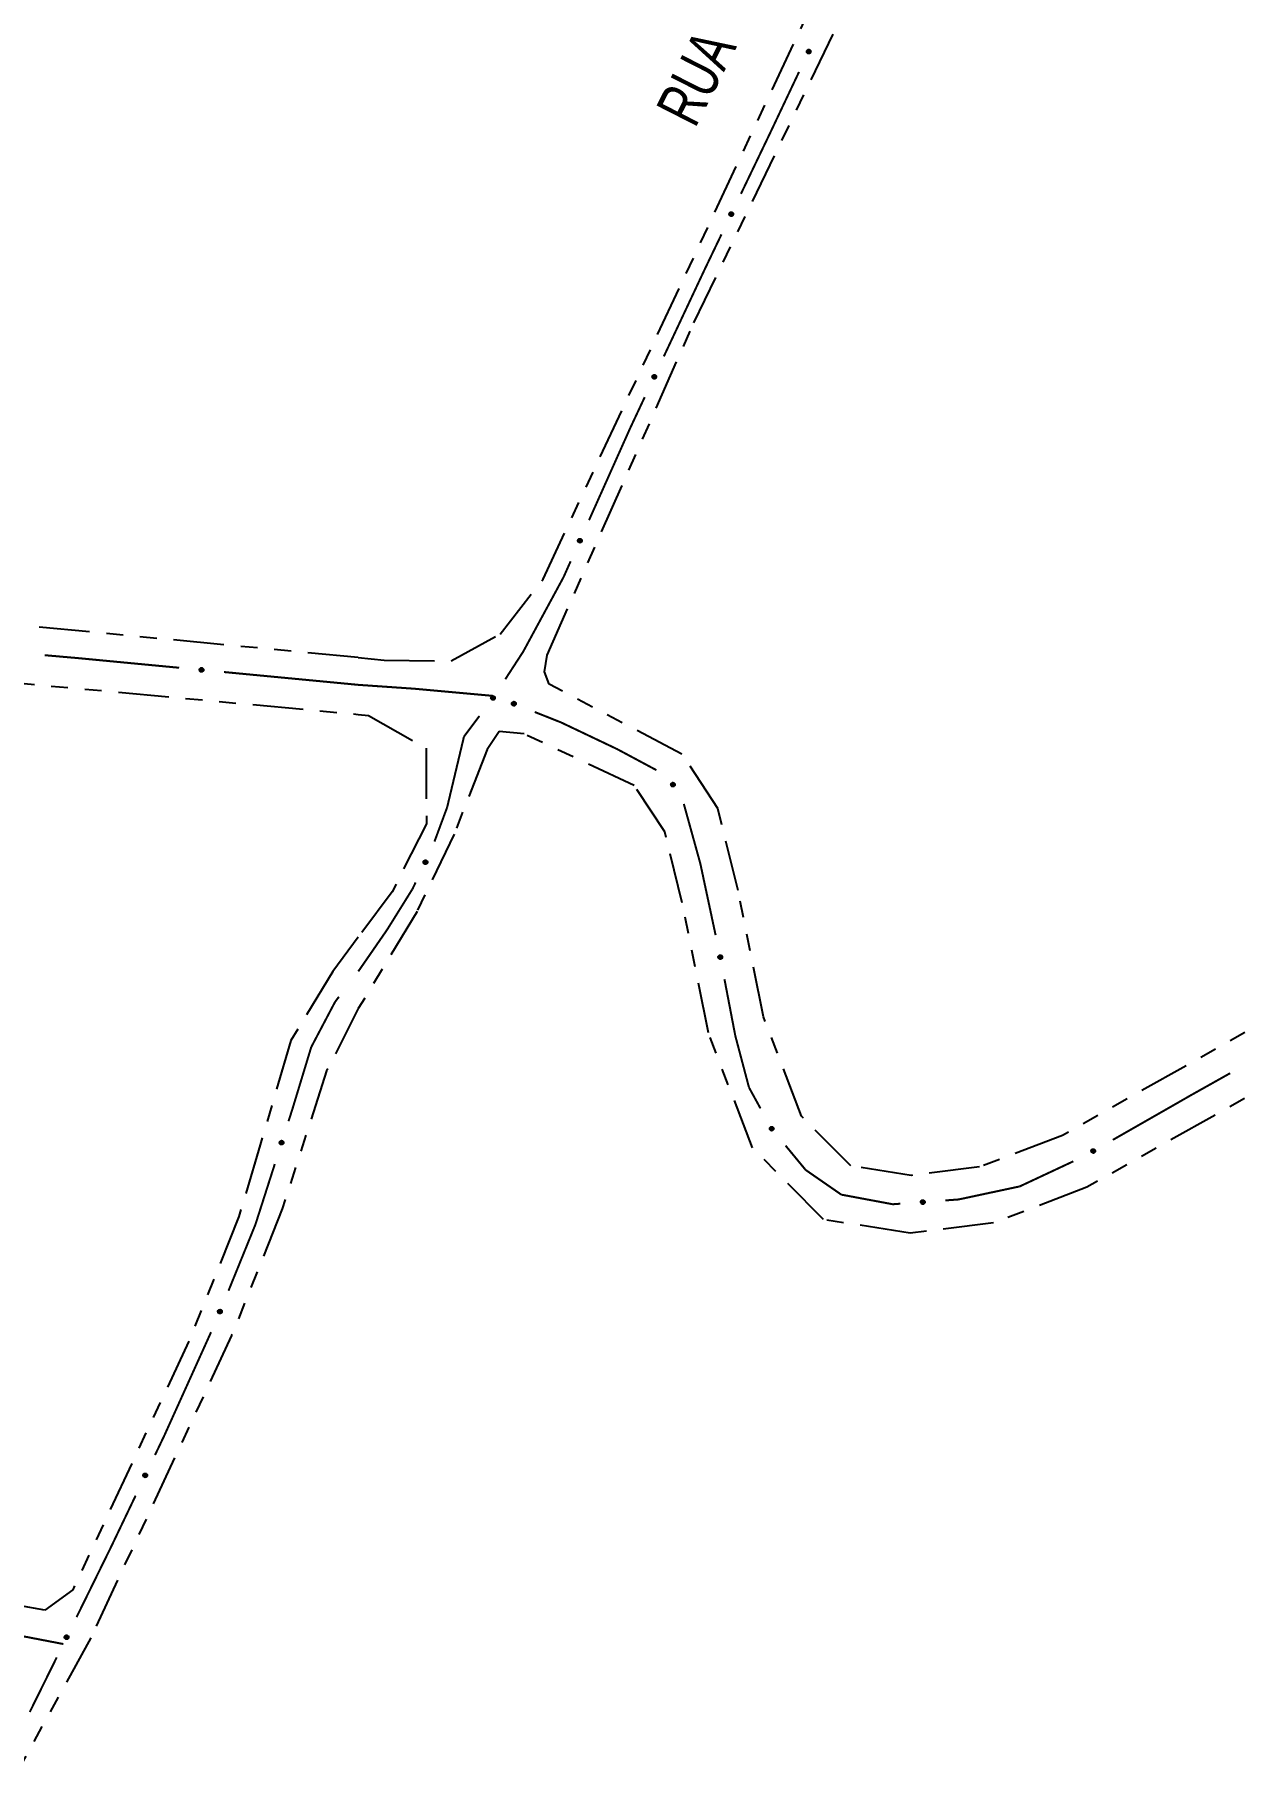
# Model space of a CAD drawing. Extents: x 203665 to 205970, y 4870865 to 4873745.
# Drawn here: x 204608.6 to 204715.7, y 4872413 to 4872566.5 of the extents above; entities that cross this region are included whole.
import ezdxf

# ---------------------------------------------------------------- set-up
doc = ezdxf.new("R2010")
doc.units = 0
doc.header["$LTSCALE"] = 1.5
doc.header["$MEASUREMENT"] = 0
doc.linetypes.add('TRACO_25', pattern=[8, 3, -1, 1, -1, 1, -1])
for name, color, linetype in [('SV-EIXO-RUA-N-PAV', 6, 'CONTINUOUS'), ('SV-RUA-NAO-PAV', 7, 'CONTINUOUS'), ('SV-TXT-RUA-N-PAV', 7, 'CONTINUOUS')]:
    doc.layers.add(name, color=color, linetype=linetype)
doc.styles.add('ARIAL', font='ARIAL.SHX')

msp = doc.modelspace()

# ---------------------------------------------------------------- linework, layer by layer
at = {"layer": 'SV-EIXO-RUA-N-PAV'}
for points in [[(204677.571655, 4872565.092619), (204677.588775, 4872565.046805), (204677.594121, 4872565.003929), (204677.588287, 4872564.966885), (204677.574596, 4872564.935495), (204677.556972, 4872564.904959), (204677.532411, 4872564.878092), (204677.498547, 4872564.854311), (204677.452709, 4872564.836815), (204677.408427, 4872564.834225), (204677.371804, 4872564.838002), (204677.33825, 4872564.850394), (204677.308872, 4872564.868011), (204677.281808, 4872564.894446), (204677.258044, 4872564.929), (204677.241566, 4872564.975517), (204677.236613, 4872565.017587), (204677.243197, 4872565.05327), (204677.255869, 4872565.086924), (204677.274235, 4872565.117883), (204677.298496, 4872565.144117), (204677.33333, 4872565.167982), (204677.379457, 4872565.183637), (204677.421361, 4872565.189055), (204677.457126, 4872565.182974), (204677.489978, 4872565.169753), (204677.52082, 4872565.15245), (204677.548855, 4872565.128885), (204677.571655, 4872565.092619)], [(204670.689422, 4872550.64781), (204670.706287, 4872550.601901), (204670.711393, 4872550.558996), (204670.705353, 4872550.521985), (204670.691487, 4872550.490672), (204670.673693, 4872550.460234), (204670.648983, 4872550.433505), (204670.614987, 4872550.409913), (204670.569053, 4872550.392672), (204670.524757, 4872550.39033), (204670.488155, 4872550.39431), (204670.454671, 4872550.406889), (204670.425392, 4872550.42467), (204670.398475, 4872550.451255), (204670.374904, 4872550.485941), (204670.358685, 4872550.532549), (204670.353968, 4872550.574646), (204670.36075, 4872550.610292), (204670.373609, 4872550.643874), (204670.392147, 4872550.674731), (204670.416554, 4872550.700829), (204670.45152, 4872550.724499), (204670.497735, 4872550.739897), (204670.539668, 4872550.745082), (204670.575399, 4872550.738802), (204670.608176, 4872550.725398), (204670.638922, 4872550.707923), (204670.666825, 4872550.684202), (204670.689422, 4872550.64781)], [(204663.846083, 4872536.186324), (204663.863338, 4872536.14056), (204663.868809, 4872536.0977), (204663.863083, 4872536.060639), (204663.849484, 4872536.029209), (204663.831949, 4872535.998621), (204663.807467, 4872535.971683), (204663.773672, 4872535.947803), (204663.727886, 4872535.930172), (204663.683612, 4872535.927454), (204663.646978, 4872535.931123), (204663.613388, 4872535.943417), (204663.583959, 4872535.960948), (204663.556817, 4872535.987304), (204663.532952, 4872536.021788), (204663.516338, 4872536.068257), (204663.511263, 4872536.110312), (204663.517742, 4872536.146014), (204663.530315, 4872536.179705), (204663.54859, 4872536.210718), (204663.572775, 4872536.237023), (204663.607538, 4872536.260989), (204663.65362, 4872536.276779), (204663.695508, 4872536.28232), (204663.731291, 4872536.276343), (204663.764181, 4872536.263219), (204663.795074, 4872536.246005), (204663.823178, 4872536.222523), (204663.846083, 4872536.186324)], [(204657.228054, 4872521.622055), (204657.246148, 4872521.576616), (204657.252408, 4872521.533864), (204657.247365, 4872521.496705), (204657.234347, 4872521.465029), (204657.217379, 4872521.434124), (204657.193397, 4872521.406739), (204657.160047, 4872521.382241), (204657.114594, 4872521.363771), (204657.070377, 4872521.360237), (204657.033682, 4872521.363231), (204656.999871, 4872521.374904), (204656.970124, 4872521.391891), (204656.942502, 4872521.417742), (204656.918006, 4872521.451781), (204656.900539, 4872521.497936), (204656.89469, 4872521.539891), (204656.900511, 4872521.575706), (204656.912461, 4872521.609622), (204656.930162, 4872521.640967), (204656.953858, 4872521.667712), (204656.988175, 4872521.692315), (204657.033958, 4872521.708951), (204657.075736, 4872521.715262), (204657.111623, 4872521.709946), (204657.14475, 4872521.697429), (204657.175955, 4872521.680787), (204657.204486, 4872521.657826), (204657.228054, 4872521.622055)], [(204623.569442, 4872509.929012), (204623.532178, 4872509.897335), (204623.493673, 4872509.877731), (204623.456853, 4872509.870623), (204623.422677, 4872509.872826), (204623.387968, 4872509.879018), (204623.354352, 4872509.892981), (204623.320474, 4872509.916744), (204623.288436, 4872509.953902), (204623.270945, 4872509.994665), (204623.262045, 4872510.030391), (204623.262291, 4872510.066159), (204623.268871, 4872510.099777), (204623.28453, 4872510.134216), (204623.308946, 4872510.168313), (204623.347089, 4872510.199624), (204623.38497, 4872510.218585), (204623.420765, 4872510.224525), (204623.456722, 4872510.224051), (204623.492082, 4872510.217304), (204623.525001, 4872510.203408), (204623.559287, 4872510.178763), (204623.589693, 4872510.140705), (204623.609035, 4872510.10314), (204623.615476, 4872510.067438), (204623.614212, 4872510.032048), (204623.608425, 4872509.99716), (204623.595796, 4872509.962783), (204623.569442, 4872509.929012)], [(204649.515981, 4872507.605054), (204649.523583, 4872507.55674), (204649.520237, 4872507.513662), (204649.507105, 4872507.478536), (204649.487407, 4872507.450522), (204649.464027, 4872507.424132), (204649.434585, 4872507.402726), (204649.396645, 4872507.386206), (204649.348233, 4872507.37824), (204649.304329, 4872507.384568), (204649.269203, 4872507.3956), (204649.238809, 4872507.414458), (204649.213553, 4872507.4376), (204649.192329, 4872507.468918), (204649.175963, 4872507.50753), (204649.169131, 4872507.556404), (204649.172701, 4872507.598614), (204649.186295, 4872507.632256), (204649.205447, 4872507.662692), (204649.229639, 4872507.689348), (204649.258661, 4872507.710194), (204649.297567, 4872507.726602), (204649.345895, 4872507.732706), (204649.388035, 4872507.729626), (204649.421859, 4872507.716508), (204649.451399, 4872507.696978), (204649.478153, 4872507.67385), (204649.500903, 4872507.64515), (204649.515981, 4872507.605054)], [(204651.10861, 4872507.201527), (204651.153219, 4872507.221578), (204651.195659, 4872507.22969), (204651.233003, 4872507.226267), (204651.265214, 4872507.214638), (204651.296828, 4872507.199029), (204651.325229, 4872507.17626), (204651.351153, 4872507.144007), (204651.371582, 4872507.099399), (204651.377034, 4872507.055378), (204651.375637, 4872507.018587), (204651.365445, 4872506.984301), (204651.349767, 4872506.953844), (204651.32514, 4872506.925124), (204651.292198, 4872506.899172), (204651.246846, 4872506.879715), (204651.205185, 4872506.872048), (204651.169151, 4872506.876307), (204651.134747, 4872506.886772), (204651.102663, 4872506.903094), (204651.074913, 4872506.925606), (204651.048842, 4872506.95882), (204651.030232, 4872507.003837), (204651.022111, 4872507.045302), (204651.025863, 4872507.081386), (204651.036928, 4872507.115025), (204651.052198, 4872507.146924), (204651.073897, 4872507.176426), (204651.10861, 4872507.201527)], [(204665.349362, 4872500.034991), (204665.397839, 4872500.02851), (204665.438177, 4872500.013027), (204665.468105, 4872499.990429), (204665.489344, 4872499.963565), (204665.507977, 4872499.933634), (204665.520105, 4872499.899313), (204665.525129, 4872499.858238), (204665.518968, 4872499.809563), (204665.500391, 4872499.769283), (204665.479807, 4872499.738757), (204665.453069, 4872499.714997), (204665.42369, 4872499.697383), (204665.387622, 4872499.685964), (204665.345947, 4872499.68128), (204665.297153, 4872499.688659), (204665.25771, 4872499.704109), (204665.229337, 4872499.726727), (204665.205621, 4872499.753758), (204665.186964, 4872499.784543), (204665.175253, 4872499.818302), (204665.170612, 4872499.860271), (204665.178534, 4872499.908334), (204665.193494, 4872499.947849), (204665.215707, 4872499.976533), (204665.242846, 4872499.999282), (204665.272639, 4872500.018336), (204665.306632, 4872500.031964), (204665.349362, 4872500.034991)], [(204643.498308, 4872493.045679), (204643.515144, 4872492.999759), (204643.520224, 4872492.956851), (204643.51416, 4872492.919844), (204643.500275, 4872492.888539), (204643.482462, 4872492.858113), (204643.457736, 4872492.831399), (204643.423724, 4872492.807828), (204643.377779, 4872492.790616), (204643.333482, 4872492.788302), (204643.296883, 4872492.792305), (204643.263406, 4872492.804905), (204643.234138, 4872492.822704), (204643.207239, 4872492.849306), (204643.183689, 4872492.884007), (204643.167499, 4872492.930625), (204643.162808, 4872492.972725), (204643.169613, 4872493.008366), (204643.182493, 4872493.041941), (204643.20105, 4872493.072786), (204643.225473, 4872493.098869), (204643.260454, 4872493.122517), (204643.306678, 4872493.137886), (204643.348614, 4872493.143045), (204643.384342, 4872493.136742), (204643.417111, 4872493.123318), (204643.447845, 4872493.105823), (204643.475734, 4872493.082085), (204643.498308, 4872493.045679)], [(204669.631151, 4872484.685443), (204669.672011, 4872484.658564), (204669.701632, 4872484.627108), (204669.718786, 4872484.593761), (204669.726261, 4872484.56034), (204669.730057, 4872484.525288), (204669.726087, 4872484.489104), (204669.712786, 4872484.44992), (204669.68611, 4872484.408742), (204669.651891, 4872484.380516), (204669.620098, 4872484.36195), (204669.585698, 4872484.352149), (204669.551585, 4872484.349032), (204669.514135, 4872484.354398), (204669.474557, 4872484.368266), (204669.433801, 4872484.396091), (204669.404973, 4872484.42713), (204669.389228, 4872484.45982), (204669.379594, 4872484.494466), (204669.376147, 4872484.530298), (204669.380249, 4872484.565795), (204669.394283, 4872484.605618), (204669.42228, 4872484.645481), (204669.452908, 4872484.674587), (204669.485369, 4872484.690787), (204669.519692, 4872484.699504), (204669.554802, 4872484.703739), (204669.591342, 4872484.701263), (204669.631151, 4872484.685443)], [(204674.116572, 4872469.449055), (204674.165318, 4872469.445077), (204674.2064, 4872469.43169), (204674.23745, 4872469.410663), (204674.260044, 4872469.384927), (204674.280192, 4872469.355995), (204674.294071, 4872469.322343), (204674.301201, 4872469.281581), (204674.297554, 4872469.232654), (204674.281074, 4872469.191471), (204674.262088, 4872469.159926), (204674.236608, 4872469.134822), (204674.208174, 4872469.11572), (204674.172742, 4872469.10246), (204674.131363, 4872469.095637), (204674.082253, 4872469.100496), (204674.042068, 4872469.113896), (204674.012569, 4872469.135023), (204673.987493, 4872469.160799), (204673.967277, 4872469.190583), (204673.953844, 4872469.223695), (204673.94705, 4872469.265369), (204673.952487, 4872469.313776), (204673.965395, 4872469.354009), (204673.986103, 4872469.383797), (204674.012034, 4872469.407913), (204674.040807, 4872469.428475), (204674.074054, 4872469.443834), (204674.116572, 4872469.449055)], [(204630.410867, 4872467.93307), (204630.387879, 4872467.976239), (204630.37695, 4872468.018042), (204630.37787, 4872468.055531), (204630.38732, 4872468.088447), (204630.400782, 4872468.121033), (204630.421602, 4872468.150892), (204630.452051, 4872468.178914), (204630.495194, 4872468.202278), (204630.538753, 4872468.210659), (204630.575555, 4872468.211724), (204630.610445, 4872468.203846), (204630.641882, 4872468.190238), (204630.672183, 4872468.167586), (204630.700279, 4872468.136451), (204630.722722, 4872468.092501), (204630.733155, 4872468.051445), (204630.731314, 4872468.015207), (204630.723171, 4872467.980181), (204630.70903, 4872467.947078), (204630.688423, 4872467.917885), (204630.657025, 4872467.889653), (204630.613352, 4872467.868077), (204630.572523, 4872467.857203), (204630.536268, 4872467.858535), (204630.501965, 4872467.867328), (204630.469118, 4872467.880432), (204630.438231, 4872467.900112), (204630.410867, 4872467.93307)], [(204702.537346, 4872467.311228), (204702.549545, 4872467.358591), (204702.569714, 4872467.396802), (204702.595709, 4872467.42383), (204702.624908, 4872467.441725), (204702.656842, 4872467.456667), (204702.692362, 4872467.464629), (204702.733743, 4872467.464733), (204702.78134, 4872467.45283), (204702.819126, 4872467.429596), (204702.846988, 4872467.405528), (204702.8674, 4872467.376155), (204702.881396, 4872467.34489), (204702.888446, 4872467.30772), (204702.888142, 4872467.265784), (204702.875014, 4872467.218213), (204702.854984, 4872467.180887), (204702.829154, 4872467.155404), (204702.799495, 4872467.13507), (204702.76671, 4872467.120206), (204702.731798, 4872467.112591), (204702.689575, 4872467.112973), (204702.642794, 4872467.126553), (204702.605338, 4872467.146105), (204702.579499, 4872467.171571), (204702.560137, 4872467.201222), (204702.544761, 4872467.233069), (204702.535271, 4872467.268441), (204702.537346, 4872467.311228)], [(204687.415327, 4872462.851479), (204687.446777, 4872462.888935), (204687.481465, 4872462.914696), (204687.516581, 4872462.927854), (204687.550644, 4872462.931391), (204687.5859, 4872462.931084), (204687.621377, 4872462.922933), (204687.658748, 4872462.905163), (204687.696543, 4872462.873879), (204687.720597, 4872462.83661), (204687.73534, 4872462.802872), (204687.741072, 4872462.767566), (204687.740201, 4872462.733322), (204687.730514, 4872462.696751), (204687.712137, 4872462.659054), (204687.67976, 4872462.621811), (204687.645579, 4872462.596789), (204687.611279, 4872462.584953), (204687.575748, 4872462.579415), (204687.539758, 4872462.580159), (204687.50498, 4872462.588362), (204687.467059, 4872462.606933), (204687.430723, 4872462.639377), (204687.405377, 4872462.673183), (204687.393063, 4872462.707308), (204687.388398, 4872462.742411), (204687.388276, 4872462.777776), (204687.394985, 4872462.813779), (204687.415327, 4872462.851479)], [(204624.921966, 4872452.925224), (204624.902325, 4872452.970016), (204624.894605, 4872453.012528), (204624.898371, 4872453.049839), (204624.910297, 4872453.081942), (204624.926196, 4872453.11341), (204624.949225, 4872453.1416), (204624.981716, 4872453.167227), (204625.02651, 4872453.187244), (204625.070579, 4872453.19229), (204625.107356, 4872453.190555), (204625.141547, 4872453.180048), (204625.171858, 4872453.16409), (204625.20035, 4872453.1392), (204625.225998, 4872453.10602), (204625.245036, 4872453.060491), (204625.252319, 4872453.018761), (204625.247728, 4872452.982768), (204625.236947, 4872452.948462), (204625.220331, 4872452.91653), (204625.197565, 4872452.888988), (204625.164111, 4872452.863224), (204625.118925, 4872452.845029), (204625.077388, 4872452.83729), (204625.04134, 4872452.841374), (204625.007804, 4872452.852748), (204624.976047, 4872452.868311), (204624.946746, 4872452.890281), (204624.921966, 4872452.925224)], [(204618.275365, 4872438.379669), (204618.258436, 4872438.425554), (204618.253268, 4872438.468452), (204618.259257, 4872438.505471), (204618.273078, 4872438.536804), (204618.290829, 4872438.567267), (204618.315501, 4872438.594031), (204618.349464, 4872438.617671), (204618.395374, 4872438.634977), (204618.439666, 4872438.637382), (204618.476274, 4872438.633453), (204618.509776, 4872438.620922), (204618.53908, 4872438.603183), (204618.566034, 4872438.576635), (204618.589654, 4872438.541983), (204618.605939, 4872438.495398), (204618.610716, 4872438.453307), (204618.603984, 4872438.417652), (204618.591173, 4872438.384051), (204618.572678, 4872438.353169), (204618.548308, 4872438.327036), (204618.513375, 4872438.303316), (204618.467183, 4872438.287853), (204618.425257, 4872438.282609), (204618.389517, 4872438.288839), (204618.356721, 4872438.302196), (204618.325951, 4872438.319628), (204618.298014, 4872438.343309), (204618.275365, 4872438.379669)], [(204611.282392, 4872423.990362), (204611.265966, 4872424.03643), (204611.26127, 4872424.079381), (204611.267664, 4872424.116333), (204611.281828, 4872424.147512), (204611.299911, 4872424.177779), (204611.324875, 4872424.204271), (204611.359096, 4872424.227537), (204611.405192, 4872424.244338), (204611.449508, 4872424.246258), (204611.486071, 4872424.241928), (204611.519433, 4872424.22903), (204611.548541, 4872424.21097), (204611.575202, 4872424.184129), (204611.598442, 4872424.14922), (204611.614214, 4872424.102459), (204611.61853, 4872424.060319), (204611.611407, 4872424.02474), (204611.598228, 4872423.991281), (204611.579396, 4872423.960603), (204611.554741, 4872423.934739), (204611.519551, 4872423.911404), (204611.473192, 4872423.896448), (204611.431211, 4872423.891664), (204611.395541, 4872423.898285), (204611.362893, 4872423.912001), (204611.332316, 4872423.929769), (204611.304641, 4872423.953755), (204611.282392, 4872423.990362)]]:
    msp.add_lwpolyline(points, close=True, dxfattribs=at)
for points in [[(204677.274235, 4872565.117883), (204677.236613, 4872565.017587)], [(204677.285083, 4872565.126805), (204677.241391, 4872565.002561)], [(204677.298496, 4872565.144117), (204677.241566, 4872564.975517)], [(204677.315708, 4872565.150054), (204677.252703, 4872564.95947)], [(204677.33333, 4872565.167982), (204677.258044, 4872564.929)], [(204677.356134, 4872565.171684), (204677.270766, 4872564.914694)], [(204677.379457, 4872565.183637), (204677.281808, 4872564.894446)], [(204677.398575, 4872565.184813), (204677.296415, 4872564.885953)], [(204677.421361, 4872565.189055), (204677.308872, 4872564.868011)], [(204677.437064, 4872565.183207), (204677.324398, 4872564.862145)], [(204677.457126, 4872565.182974), (204677.33825, 4872564.850394)], [(204677.472051, 4872565.1742), (204677.353417, 4872564.846905)], [(204677.489978, 4872565.169753), (204677.371804, 4872564.838002)], [(204677.50477, 4872565.157209), (204677.393855, 4872564.839848)], [(204677.52082, 4872565.15245), (204677.408427, 4872564.834225)], [(204677.532687, 4872565.136452), (204677.432927, 4872564.839475)], [(204677.548855, 4872565.128885), (204677.452709, 4872564.836815)], [(204677.55827, 4872565.110761), (204677.475435, 4872564.849553)], [(204677.571655, 4872565.092619), (204677.498547, 4872564.854311)], [(204677.579967, 4872565.067285), (204677.518261, 4872564.873067)], [(204677.588775, 4872565.046805), (204677.532411, 4872564.878092)], [(204677.591928, 4872565.022377), (204677.547586, 4872564.899949)], [(204677.594121, 4872565.003929), (204677.556972, 4872564.904959)], [(204670.392147, 4872550.674731), (204670.353968, 4872550.574646)], [(204670.403046, 4872550.683593), (204670.358662, 4872550.559594)], [(204670.416554, 4872550.700829), (204670.358685, 4872550.532549)], [(204670.433799, 4872550.70667), (204670.369733, 4872550.51644)], [(204670.45152, 4872550.724499), (204670.374904, 4872550.485941)], [(204670.474345, 4872550.728075), (204670.387546, 4872550.471564)], [(204670.497735, 4872550.739897), (204670.398475, 4872550.451255)], [(204670.516859, 4872550.740967), (204670.413034, 4872550.44268)], [(204670.539668, 4872550.745082), (204670.425392, 4872550.42467)], [(204670.555338, 4872550.739146), (204670.440885, 4872550.418717)], [(204670.575399, 4872550.738802), (204670.454671, 4872550.406889)], [(204670.590274, 4872550.729945), (204670.469818, 4872550.403316)], [(204670.608176, 4872550.725398), (204670.488155, 4872550.39431)], [(204670.622898, 4872550.712772), (204670.510216, 4872550.396033)], [(204670.638922, 4872550.707923), (204670.524757, 4872550.39033)], [(204670.650699, 4872550.691859), (204670.549286, 4872550.395443)], [(204670.666825, 4872550.684202), (204670.569053, 4872550.392672)], [(204670.676139, 4872550.666026), (204670.591849, 4872550.405284)], [(204670.689422, 4872550.64781), (204670.614987, 4872550.409913)], [(204670.697592, 4872550.62243), (204670.634806, 4872550.428558)], [(204670.706287, 4872550.601901), (204670.648983, 4872550.433505)], [(204670.709303, 4872550.577455), (204670.66428, 4872550.455277)], [(204670.711393, 4872550.558996), (204670.673693, 4872550.460234)], [(204663.54859, 4872536.210718), (204663.511263, 4872536.110312)], [(204663.559413, 4872536.219672), (204663.516085, 4872536.0953)], [(204663.572775, 4872536.237023), (204663.516338, 4872536.068257)], [(204663.58997, 4872536.24301), (204663.527522, 4872536.052242)], [(204663.607538, 4872536.260989), (204663.532952, 4872536.021788)], [(204663.630332, 4872536.264758), (204663.545716, 4872536.007519)], [(204663.65362, 4872536.276779), (204663.556817, 4872535.987304)], [(204663.672735, 4872536.278011), (204663.571449, 4872535.978853)], [(204663.695508, 4872536.28232), (204663.583959, 4872535.960948)], [(204663.711228, 4872536.276517), (204663.599502, 4872535.955127)], [(204663.731291, 4872536.276343), (204663.613388, 4872535.943417)], [(204663.746241, 4872536.267613), (204663.628565, 4872535.939972)], [(204663.764181, 4872536.263219), (204663.646978, 4872535.931123)], [(204663.779009, 4872536.250718), (204663.669023, 4872535.933033)], [(204663.795074, 4872536.246005), (204663.683612, 4872535.927454)], [(204663.806987, 4872536.230042), (204663.708097, 4872535.932775)], [(204663.823178, 4872536.222523), (204663.727886, 4872535.930172)], [(204663.832645, 4872536.204426), (204663.750574, 4872535.942977)], [(204663.846083, 4872536.186324), (204663.773672, 4872535.947803)], [(204663.854469, 4872536.161014), (204663.793332, 4872535.966616)], [(204663.863338, 4872536.14056), (204663.807467, 4872535.971683)], [(204663.866562, 4872536.116141), (204663.822578, 4872535.993584)], [(204663.868809, 4872536.0977), (204663.831949, 4872535.998621)], [(204656.930162, 4872521.640967), (204656.89469, 4872521.539891)], [(204656.940819, 4872521.650118), (204656.899788, 4872521.52497)], [(204656.953858, 4872521.667712), (204656.900539, 4872521.497936)], [(204656.97094, 4872521.674015), (204656.912016, 4872521.48213)], [(204656.988175, 4872521.692315), (204656.918006, 4872521.451781)], [(204657.010895, 4872521.696503), (204656.93103, 4872521.43775)], [(204657.033958, 4872521.708951), (204656.942502, 4872521.417742)], [(204657.053047, 4872521.710534), (204656.957287, 4872521.409562)], [(204657.075736, 4872521.715262), (204656.970124, 4872521.391891)], [(204657.091561, 4872521.70975), (204656.985772, 4872521.386357)], [(204657.111623, 4872521.709946), (204656.999871, 4872521.374904)], [(204657.126732, 4872521.701492), (204657.015109, 4872521.37174)], [(204657.14475, 4872521.697429), (204657.033682, 4872521.363231)], [(204657.159806, 4872521.685203), (204657.055688, 4872521.365547)], [(204657.175955, 4872521.680787), (204657.070377, 4872521.360237)], [(204657.18816, 4872521.665046), (204657.09476, 4872521.366008)], [(204657.204486, 4872521.657826), (204657.114594, 4872521.363771)], [(204657.214285, 4872521.639907), (204657.137043, 4872521.376991)], [(204657.228054, 4872521.622055), (204657.160047, 4872521.382241)], [(204657.236904, 4872521.596904), (204657.179357, 4872521.401413)], [(204657.246148, 4872521.576616), (204657.193397, 4872521.406739)], [(204657.249821, 4872521.552261), (204657.208102, 4872521.428915)], [(204657.252408, 4872521.533864), (204657.217379, 4872521.434124)], [(204623.614212, 4872510.032048), (204623.262045, 4872510.030391)], [(204623.615476, 4872510.067438), (204623.262291, 4872510.066159)], [(204623.612299, 4872510.050419), (204623.264167, 4872510.05071)], [(204623.608874, 4872510.086384), (204623.268633, 4872510.083181)], [(204623.609035, 4872510.10314), (204623.268871, 4872510.099777)], [(204623.608425, 4872509.99716), (204623.270945, 4872509.994665)], [(204623.607444, 4872510.013873), (204623.271278, 4872510.010281)], [(204623.597299, 4872510.123126), (204623.281508, 4872510.117592)], [(204623.597415, 4872509.980561), (204623.284212, 4872509.97341)], [(204623.589693, 4872510.140705), (204623.28453, 4872510.134216)], [(204623.595796, 4872509.962783), (204623.288436, 4872509.953902)], [(204623.570522, 4872510.158576), (204623.299817, 4872510.151485)], [(204623.581952, 4872509.947768), (204623.308142, 4872509.936861)], [(204623.559287, 4872510.178763), (204623.308946, 4872510.168313)], [(204623.569442, 4872509.929012), (204623.320474, 4872509.916744)], [(204623.536437, 4872510.189239), (204623.335784, 4872510.183695)], [(204623.548443, 4872509.912582), (204623.344815, 4872509.90458)], [(204623.525001, 4872510.203408), (204623.347089, 4872510.199624)], [(204623.532178, 4872509.897335), (204623.354352, 4872509.892981)], [(204623.504161, 4872510.210135), (204623.372463, 4872510.208983)], [(204623.510276, 4872509.886065), (204623.380066, 4872509.886142)], [(204623.492082, 4872510.217304), (204623.38497, 4872510.218585)], [(204623.493673, 4872509.877731), (204623.387968, 4872509.879018)], [(204649.258661, 4872507.710194), (204649.169131, 4872507.556404)], [(204649.229639, 4872507.689348), (204649.172701, 4872507.598614)], [(204649.242054, 4872507.695917), (204649.174374, 4872507.582935)], [(204649.297567, 4872507.726602), (204649.175963, 4872507.50753)], [(204649.276713, 4872507.712565), (204649.17683, 4872507.538451)], [(204649.320651, 4872507.725664), (204649.185563, 4872507.490966)], [(204649.345895, 4872507.732706), (204649.192329, 4872507.468918)], [(204649.364861, 4872507.73003), (204649.204939, 4872507.457672)], [(204649.388035, 4872507.729626), (204649.213553, 4872507.4376)], [(204649.402249, 4872507.720752), (204649.22759, 4872507.428744)], [(204649.421859, 4872507.716508), (204649.238809, 4872507.414458)], [(204649.434725, 4872507.704923), (204649.252971, 4872507.408003)], [(204649.451399, 4872507.696978), (204649.269203, 4872507.3956)], [(204649.46338, 4872507.681726), (204649.291177, 4872507.392993)], [(204649.478153, 4872507.67385), (204649.304329, 4872507.384568)], [(204649.486577, 4872507.6558), (204649.329384, 4872507.384806)], [(204649.500903, 4872507.64515), (204649.348233, 4872507.37824)], [(204649.506499, 4872507.625508), (204649.373049, 4872507.386171)], [(204649.515981, 4872507.605054), (204649.396645, 4872507.386206)], [(204649.519052, 4872507.578568), (204649.419715, 4872507.400635)], [(204649.523583, 4872507.55674), (204649.434585, 4872507.402726)], [(204649.521782, 4872507.532175), (204649.453828, 4872507.421103)], [(204649.520237, 4872507.513662), (204649.464027, 4872507.424132)], [(204651.022111, 4872507.045302), (204651.349767, 4872506.953844)], [(204651.025863, 4872507.081386), (204651.365445, 4872506.984301)], [(204651.02693, 4872507.061351), (204651.354615, 4872506.969717)], [(204651.02782, 4872507.022839), (204651.33267, 4872506.94025)], [(204651.030232, 4872507.003837), (204651.32514, 4872506.925124)], [(204651.033652, 4872507.096848), (204651.367944, 4872506.999662)], [(204651.036928, 4872507.115025), (204651.375637, 4872507.018587)], [(204651.043671, 4872506.981337), (204651.30565, 4872506.912793)], [(204651.048488, 4872507.130598), (204651.372367, 4872507.040472)], [(204651.048842, 4872506.95882), (204651.292198, 4872506.899172)], [(204651.052198, 4872507.146924), (204651.377034, 4872507.055378)], [(204651.067393, 4872507.159802), (204651.370208, 4872507.079486)], [(204651.067874, 4872506.942397), (204651.262139, 4872506.891869)], [(204651.073897, 4872507.176426), (204651.371582, 4872507.099399)], [(204651.074913, 4872506.925606), (204651.246846, 4872506.879715)], [(204651.091373, 4872507.186995), (204651.357398, 4872507.121252)], [(204651.093057, 4872506.913343), (204651.21987, 4872506.87779)], [(204651.102663, 4872506.903094), (204651.205185, 4872506.872048)], [(204651.10861, 4872507.201527), (204651.351153, 4872507.144007)], [(204651.133353, 4872507.211462), (204651.33116, 4872507.162465)], [(204651.153219, 4872507.221578), (204651.325229, 4872507.17626)], [(204651.177392, 4872507.226307), (204651.302435, 4872507.189988)], [(204651.195659, 4872507.22969), (204651.296828, 4872507.199029)], [(204665.170612, 4872499.860271), (204665.345947, 4872499.68128)], [(204665.175253, 4872499.818302), (204665.297153, 4872499.688659)], [(204665.178089, 4872499.88213), (204665.36456, 4872499.685762)], [(204665.178125, 4872499.836282), (204665.316555, 4872499.690923)], [(204665.178534, 4872499.908334), (204665.387622, 4872499.685964)], [(204665.184205, 4872499.798316), (204665.273216, 4872499.701245)], [(204665.186503, 4872499.925752), (204665.401995, 4872499.694847)], [(204665.186964, 4872499.784543), (204665.25771, 4872499.704109)], [(204665.193494, 4872499.947849), (204665.42369, 4872499.697383)], [(204665.206051, 4872499.958946), (204665.436179, 4872499.708315)], [(204665.215707, 4872499.976533), (204665.453069, 4872499.714997)], [(204665.230478, 4872499.985564), (204665.463292, 4872499.726733)], [(204665.242846, 4872499.999282), (204665.479807, 4872499.738757)], [(204665.260879, 4872500.006421), (204665.488567, 4872499.759078)], [(204665.272639, 4872500.018336), (204665.500391, 4872499.769283)], [(204665.29234, 4872500.021267), (204665.507303, 4872499.793367)], [(204665.306632, 4872500.031964), (204665.518968, 4872499.809563)], [(204665.327054, 4872500.031731), (204665.518438, 4872499.83561)], [(204665.349362, 4872500.034991), (204665.525129, 4872499.858238)], [(204665.375624, 4872500.030388), (204665.517872, 4872499.884464)], [(204665.397839, 4872500.02851), (204665.520105, 4872499.899313)], [(204665.420872, 4872500.019783), (204665.507974, 4872499.922995)], [(204665.438177, 4872500.013027), (204665.507977, 4872499.933634)], [(204643.20105, 4872493.072786), (204643.162808, 4872492.972725)], [(204643.211954, 4872493.081641), (204643.167493, 4872492.957669)], [(204643.225473, 4872493.098869), (204643.167499, 4872492.930625)], [(204643.242722, 4872493.104699), (204643.178537, 4872492.914509)], [(204643.260454, 4872493.122517), (204643.183689, 4872492.884007)], [(204643.283281, 4872493.126078), (204643.196322, 4872492.869622)], [(204643.306678, 4872493.137886), (204643.207239, 4872492.849306)], [(204643.325803, 4872493.138944), (204643.221792, 4872492.840722)], [(204643.348614, 4872493.143045), (204643.234138, 4872492.822704)], [(204643.364281, 4872493.137099), (204643.249628, 4872492.816741)], [(204643.384342, 4872493.136742), (204643.263406, 4872492.804905)], [(204643.399212, 4872493.127876), (204643.278551, 4872492.801322)], [(204643.417111, 4872493.123318), (204643.296883, 4872492.792305)], [(204643.431824, 4872493.110682), (204643.318945, 4872492.794014)], [(204643.447845, 4872493.105823), (204643.333482, 4872492.788302)], [(204643.459613, 4872493.089752), (204643.358014, 4872492.793399)], [(204643.475734, 4872493.082085), (204643.377779, 4872492.790616)], [(204643.485036, 4872493.063903), (204643.400583, 4872492.803214)], [(204643.498308, 4872493.045679), (204643.423724, 4872492.807828)], [(204643.506462, 4872493.020294), (204643.443555, 4872492.826461)], [(204643.515144, 4872492.999759), (204643.457736, 4872492.831399)], [(204643.518145, 4872492.975312), (204643.473046, 4872492.853162)], [(204643.520224, 4872492.956851), (204643.482462, 4872492.858113)], [(204669.376147, 4872484.530298), (204669.404973, 4872484.42713)], [(204669.379639, 4872484.543903), (204669.417699, 4872484.41782)], [(204669.380249, 4872484.565795), (204669.433801, 4872484.396091)], [(204669.390639, 4872484.580746), (204669.452263, 4872484.38971)], [(204669.394283, 4872484.605618), (204669.474557, 4872484.368266)], [(204669.410507, 4872484.622067), (204669.493271, 4872484.364226)], [(204669.42228, 4872484.645481), (204669.514135, 4872484.354398)], [(204669.437019, 4872484.657714), (204669.53094, 4872484.356163)], [(204669.452908, 4872484.674587), (204669.551585, 4872484.349032)], [(204669.469037, 4872484.679134), (204669.567581, 4872484.35346)], [(204669.485369, 4872484.690787), (204669.585698, 4872484.352149)], [(204669.502596, 4872484.692513), (204669.600001, 4872484.358284)], [(204669.519692, 4872484.699504), (204669.620098, 4872484.36195)], [(204669.539036, 4872484.698108), (204669.63681, 4872484.376454)], [(204669.554802, 4872484.703739), (204669.651891, 4872484.380516)], [(204669.573824, 4872484.697828), (204669.668571, 4872484.399214)], [(204669.591342, 4872484.701263), (204669.68611, 4872484.408742)], [(204669.609639, 4872484.692189), (204669.696937, 4872484.432438)], [(204669.631151, 4872484.685443), (204669.712786, 4872484.44992)], [(204669.652813, 4872484.669898), (204669.717631, 4872484.476696)], [(204669.672011, 4872484.658564), (204669.726087, 4872484.489104)], [(204669.688974, 4872484.640705), (204669.725437, 4872484.515705)], [(204669.701632, 4872484.627108), (204669.730057, 4872484.525288)], [(204673.94705, 4872469.265369), (204674.131363, 4872469.095637)], [(204673.952487, 4872469.313776), (204674.172742, 4872469.10246)], [(204673.953392, 4872469.287584), (204674.14972, 4872469.101071)], [(204673.953844, 4872469.223695), (204674.082253, 4872469.100496)], [(204673.955787, 4872469.241798), (204674.101513, 4872469.103755)], [(204673.95955, 4872469.331581), (204674.186639, 4872469.11207)], [(204673.963812, 4872469.204195), (204674.0577, 4872469.111834)], [(204673.965395, 4872469.354009), (204674.208174, 4872469.11572)], [(204673.967277, 4872469.190583), (204674.042068, 4872469.113896)], [(204673.977364, 4872469.365736), (204674.220084, 4872469.12728)], [(204673.986103, 4872469.383797), (204674.236608, 4872469.134822)], [(204674.000389, 4872469.393577), (204674.246213, 4872469.147068)], [(204674.012034, 4872469.407913), (204674.262088, 4872469.159926)], [(204674.029676, 4872469.41597), (204674.269791, 4872469.180671)], [(204674.040807, 4872469.428475), (204674.281074, 4872469.191471)], [(204674.060332, 4872469.432416), (204674.286737, 4872469.215879)], [(204674.074054, 4872469.443834), (204674.297554, 4872469.232654)], [(204674.094461, 4872469.444652), (204674.295683, 4872469.258639)], [(204674.116572, 4872469.449055), (204674.301201, 4872469.281581)], [(204674.143036, 4872469.44581), (204674.292605, 4872469.307399)], [(204674.165318, 4872469.445077), (204674.294071, 4872469.322343)], [(204674.18877, 4872469.437547), (204674.280737, 4872469.345369)], [(204674.2064, 4872469.43169), (204674.280192, 4872469.355995)], [(204630.37695, 4872468.018042), (204630.400782, 4872468.121033)], [(204630.381546, 4872468.000042), (204630.409429, 4872468.127232)], [(204630.387879, 4872467.976239), (204630.421602, 4872468.150892)], [(204630.399301, 4872467.957093), (204630.43497, 4872468.157732)], [(204630.410867, 4872467.93307), (204630.452051, 4872468.178914)], [(204630.426518, 4872467.916842), (204630.474338, 4872468.186666)], [(204630.438231, 4872467.900112), (204630.495194, 4872468.202278)], [(204630.455253, 4872467.894733), (204630.515154, 4872468.202238)], [(204630.469118, 4872467.880432), (204630.538753, 4872468.210659)], [(204630.485654, 4872467.877821), (204630.553937, 4872468.206999)], [(204630.501965, 4872467.867328), (204630.575555, 4872468.211724)], [(204630.520321, 4872467.865274), (204630.594952, 4872468.205313)], [(204630.536268, 4872467.858535), (204630.610445, 4872468.203846)], [(204630.556188, 4872467.860939), (204630.62572, 4872468.194015)], [(204630.572523, 4872467.857203), (204630.641882, 4872468.190238)], [(204630.594554, 4872467.864401), (204630.656587, 4872468.174088)], [(204630.613352, 4872467.868077), (204630.672183, 4872468.167586)], [(204630.634904, 4872467.882989), (204630.685788, 4872468.148963)], [(204630.657025, 4872467.889653), (204630.700279, 4872468.136451)], [(204630.672139, 4872467.90974), (204630.709574, 4872468.106947)], [(204630.688423, 4872467.917885), (204630.722722, 4872468.092501)], [(204630.699446, 4872467.936808), (204630.726446, 4872468.065714)], [(204630.70903, 4872467.947078), (204630.733155, 4872468.051445)], [(204702.535271, 4872467.268441), (204702.78134, 4872467.45283)], [(204702.537346, 4872467.311228), (204702.733743, 4872467.464733)], [(204702.537931, 4872467.28869), (204702.755415, 4872467.4554)], [(204702.545039, 4872467.336757), (204702.70684, 4872467.460646)], [(204702.549545, 4872467.358591), (204702.692362, 4872467.464629)], [(204702.560948, 4872467.380423), (204702.667405, 4872467.4554)], [(204702.569714, 4872467.396802), (204702.656842, 4872467.456667)], [(204702.544193, 4872467.252979), (204702.796034, 4872467.439321)], [(204702.544761, 4872467.233069), (204702.819126, 4872467.429596)], [(204702.555194, 4872467.219975), (204702.827853, 4872467.416642)], [(204702.560137, 4872467.201222), (204702.846988, 4872467.405528)], [(204702.572288, 4872467.187311), (204702.856963, 4872467.3877)], [(204702.579499, 4872467.171571), (204702.8674, 4872467.376155)], [(204702.595813, 4872467.159892), (204702.872027, 4872467.35859)], [(204702.605338, 4872467.146105), (204702.881396, 4872467.34489)], [(204702.626447, 4872467.136536), (204702.881335, 4872467.323048)], [(204702.642794, 4872467.126553), (204702.888446, 4872467.30772)], [(204702.668759, 4872467.122996), (204702.885905, 4872467.284798)], [(204702.689575, 4872467.112973), (204702.888142, 4872467.265784)], [(204702.714287, 4872467.11758), (204702.875073, 4872467.237747)], [(204702.731798, 4872467.112591), (204702.875014, 4872467.218213)], [(204702.752707, 4872467.119104), (204702.859671, 4872467.195942)], [(204702.76671, 4872467.120206), (204702.854984, 4872467.180887)], [(204687.394985, 4872462.813779), (204687.696543, 4872462.873879)], [(204687.396358, 4872462.795981), (204687.703966, 4872462.855351)], [(204687.406126, 4872462.830897), (204687.674267, 4872462.887389)], [(204687.415327, 4872462.851479), (204687.658748, 4872462.905163)], [(204687.433287, 4872462.871185), (204687.632717, 4872462.91309)], [(204687.446777, 4872462.888935), (204687.621377, 4872462.922933)], [(204687.466488, 4872462.903705), (204687.594881, 4872462.925381)], [(204687.481465, 4872462.914696), (204687.5859, 4872462.931084)], [(204687.388276, 4872462.777776), (204687.720597, 4872462.83661)], [(204687.388398, 4872462.742411), (204687.73534, 4872462.802872)], [(204687.392035, 4872462.761462), (204687.722877, 4872462.821158)], [(204687.393063, 4872462.707308), (204687.741072, 4872462.767566)], [(204687.393353, 4872462.724618), (204687.736642, 4872462.782485)], [(204687.402738, 4872462.689731), (204687.737663, 4872462.749724)], [(204687.405377, 4872462.673183), (204687.740201, 4872462.733322)], [(204687.420288, 4872462.655439), (204687.730717, 4872462.713646)], [(204687.430723, 4872462.639377), (204687.730514, 4872462.696751)], [(204687.452609, 4872462.62496), (204687.718327, 4872462.677171)], [(204687.467059, 4872462.606933), (204687.712137, 4872462.659054)], [(204687.491338, 4872462.600421), (204687.688245, 4872462.639405)], [(204687.50498, 4872462.588362), (204687.67976, 4872462.621811)], [(204687.526651, 4872462.58521), (204687.656306, 4872462.608346)], [(204687.539758, 4872462.580159), (204687.645579, 4872462.596789)], [(204624.894605, 4872453.012528), (204624.926196, 4872453.11341)], [(204624.89782, 4872452.994231), (204624.935289, 4872453.118934)], [(204624.902325, 4872452.970016), (204624.949225, 4872453.1416)], [(204624.912259, 4872452.950057), (204624.963074, 4872453.147405)], [(204624.921966, 4872452.925224), (204624.981716, 4872453.167227)], [(204624.936338, 4872452.907854), (204625.004527, 4872453.173262)], [(204624.946746, 4872452.890281), (204625.02651, 4872453.187244)], [(204624.96331, 4872452.883624), (204625.046409, 4872453.185687)], [(204624.976047, 4872452.868311), (204625.070579, 4872453.19229)], [(204624.992338, 4872452.864451), (204625.085442, 4872453.187487)], [(204625.007804, 4872452.852748), (204625.107356, 4872453.190555)], [(204625.02595, 4872452.849305), (204625.126209, 4872453.182688)], [(204625.04134, 4872452.841374), (204625.141547, 4872453.180048)], [(204625.061384, 4872452.842257), (204625.15603, 4872453.169084)], [(204625.077388, 4872452.83729), (204625.171858, 4872453.16409)], [(204625.099902, 4872452.842792), (204625.185294, 4872453.146869)], [(204625.118925, 4872452.845029), (204625.20035, 4872453.1392)], [(204625.141548, 4872452.85826), (204625.212501, 4872453.119598)], [(204625.164111, 4872452.863224), (204625.225998, 4872453.10602)], [(204625.180709, 4872452.882103), (204625.233024, 4872453.075895)], [(204625.197565, 4872452.888988), (204625.245036, 4872453.060491)], [(204625.209994, 4872452.907018), (204625.246713, 4872453.033499)], [(204625.220331, 4872452.91653), (204625.252319, 4872453.018761)], [(204618.253268, 4872438.468452), (204618.290829, 4872438.567267)], [(204618.255385, 4872438.449996), (204618.300235, 4872438.572237)], [(204618.258436, 4872438.425554), (204618.315501, 4872438.594031)], [(204618.267159, 4872438.405038), (204618.329672, 4872438.598998)], [(204618.275365, 4872438.379669), (204618.349464, 4872438.617671)], [(204618.288675, 4872438.361472), (204618.372595, 4872438.622333)], [(204618.298014, 4872438.343309), (204618.395374, 4872438.634977)], [(204618.314151, 4872438.335675), (204618.415145, 4872438.632234)], [(204618.325951, 4872438.319628), (204618.439666, 4872438.637382)], [(204618.341981, 4872438.314802), (204618.454215, 4872438.631699)], [(204618.356721, 4872438.302196), (204618.476274, 4872438.633453)], [(204618.374629, 4872438.297675), (204618.494623, 4872438.624474)], [(204618.389517, 4872438.288839), (204618.509776, 4872438.620922)], [(204618.409578, 4872438.288523), (204618.523578, 4872438.609113)], [(204618.425257, 4872438.282609), (204618.53908, 4872438.603183)], [(204618.44806, 4872438.286757), (204618.551463, 4872438.58519)], [(204618.467183, 4872438.287853), (204618.566034, 4872438.576635)], [(204618.490556, 4872438.299709), (204618.576992, 4872438.556342)], [(204618.513375, 4872438.303316), (204618.589654, 4872438.541983)], [(204618.531071, 4872438.321171), (204618.594868, 4872438.511491)], [(204618.548308, 4872438.327036), (204618.605939, 4872438.495398)], [(204618.561792, 4872438.344292), (204618.606, 4872438.468353)], [(204618.572678, 4872438.353169), (204618.610716, 4872438.453307)], [(204611.26127, 4872424.079381), (204611.299911, 4872424.177779)], [(204611.263183, 4872424.060903), (204611.309372, 4872424.182646)], [(204611.265966, 4872424.03643), (204611.324875, 4872424.204271)], [(204611.274465, 4872424.015819), (204611.3391, 4872424.209082)], [(204611.282392, 4872423.990362), (204611.359096, 4872424.227537)], [(204611.295501, 4872423.972019), (204611.382277, 4872424.231945)], [(204611.304641, 4872423.953755), (204611.405192, 4872424.244338)], [(204611.320693, 4872423.945945), (204611.424932, 4872424.241379)], [(204611.332316, 4872423.929769), (204611.449508, 4872424.246258)], [(204611.348293, 4872423.924768), (204611.463994, 4872424.240416)], [(204611.362893, 4872423.912001), (204611.486071, 4872424.241928)], [(204611.380751, 4872423.907284), (204611.504321, 4872424.232748)], [(204611.395541, 4872423.898285), (204611.519433, 4872424.22903)], [(204611.415598, 4872423.897749), (204611.533105, 4872424.217071)], [(204611.431211, 4872423.891664), (204611.548541, 4872424.21097)], [(204611.454058, 4872423.895561), (204611.560726, 4872424.192843)], [(204611.473192, 4872423.896448), (204611.575202, 4872424.184129)], [(204611.496693, 4872423.908047), (204611.585938, 4872424.163717)], [(204611.519551, 4872423.911404), (204611.598442, 4872424.14922)], [(204611.537441, 4872423.929063), (204611.603321, 4872424.118673)], [(204611.554741, 4872423.934739), (204611.614214, 4872424.102459)], [(204611.568414, 4872423.951846), (204611.61398, 4872424.075416)], [(204611.579396, 4872423.960603), (204611.61853, 4872424.060319)]]:
    msp.add_lwpolyline(points, dxfattribs=at)
at = {"layer": 'SV-EIXO-RUA-N-PAV', "const_width": 0.18}
for points in [[(204676.555299, 4872563.201983), (204673.989098, 4872557.778459)], [(204673.924726, 4872557.642412), (204671.393469, 4872552.36896)], [(204673.989098, 4872557.778459), (204673.924726, 4872557.642412)], [(204669.662545, 4872548.762868), (204668.364352, 4872546.058298)], [(204668.173673, 4872545.661052), (204664.535479, 4872537.913394)], [(204668.364352, 4872546.058298), (204668.173673, 4872545.661052)], [(204662.835261, 4872534.292723), (204661.985152, 4872532.482388)], [(204661.985152, 4872532.482388), (204661.566809, 4872531.591511)], [(204661.566809, 4872531.591511), (204657.885531, 4872523.361527)], [(204656.252272, 4872519.710162), (204655.843958, 4872518.797321)], [(204655.610361, 4872518.275085), (204652.071451, 4872511.744402)], [(204655.843958, 4872518.797321), (204655.610361, 4872518.275085)], [(204612.465314, 4872511.098147), (204609.497935, 4872511.357793)], [(204612.486501, 4872511.096128), (204612.465314, 4872511.098147)], [(204621.445883, 4872510.24203), (204612.486501, 4872511.096128)], [(204652.038186, 4872511.683014), (204650.442788, 4872509.22524)], [(204652.071451, 4872511.744402), (204652.038186, 4872511.683014)], [(204637.373672, 4872508.723634), (204625.42783, 4872509.862431)], [(204637.373672, 4872508.723634), (204642.361719, 4872508.378109)], [(204642.361719, 4872508.378109), (204642.397874, 4872508.375606)], [(204642.397874, 4872508.375606), (204649.33291, 4872507.743779)], [(204648.141708, 4872505.956157), (204646.941708, 4872504.356157)], [(204653.061105, 4872506.309761), (204654.920555, 4872505.57325)], [(204646.941708, 4872504.356157), (204646.768873, 4872504.125711)], [(204654.920555, 4872505.57325), (204655.393013, 4872505.386114)], [(204655.393013, 4872505.386114), (204660.352487, 4872503.02734)], [(204646.768873, 4872504.125711), (204645.44611, 4872498.569042)], [(204660.352487, 4872503.02734), (204660.395836, 4872503.006723)], [(204660.395836, 4872503.006723), (204663.880172, 4872501.141866)], [(204645.44611, 4872498.569042), (204645.272158, 4872497.838307)], [(204666.31329, 4872498.137963), (204667.647686, 4872493.319313)], [(204645.272158, 4872497.838307), (204644.143787, 4872494.791705)], [(204667.647686, 4872493.319313), (204667.778051, 4872492.848551)], [(204667.778051, 4872492.848551), (204669.139084, 4872486.480859)], [(204642.191237, 4872490.581026), (204640.417364, 4872487.732077)], [(204642.470253, 4872491.161379), (204642.191237, 4872490.581026)], [(204640.417364, 4872487.732077), (204639.931895, 4872486.952385)], [(204639.931895, 4872486.952385), (204637.609459, 4872483.596029)], [(204637.609459, 4872483.596029), (204637.370615, 4872483.250855)], [(204669.926566, 4872482.559364), (204670.867767, 4872477.648749)], [(204633.188139, 4872476.523557), (204635.106602, 4872480.163719)], [(204635.106602, 4872480.163719), (204635.308257, 4872480.546345)], [(204635.308257, 4872480.546345), (204635.652366, 4872480.9976)], [(204670.867767, 4872477.648749), (204670.889563, 4872477.535031)], [(204670.889563, 4872477.535031), (204671.884187, 4872473.780324)], [(204631.502917, 4872470.978633), (204632.930722, 4872475.676575)], [(204632.930722, 4872475.676575), (204633.188139, 4872476.523557)], [(204671.884187, 4872473.780324), (204672.109763, 4872472.928773)], [(204711.522249, 4872472.318673), (204714.887161, 4872474.206307)], [(204672.109763, 4872472.928773), (204673.130987, 4872471.072003)], [(204704.453197, 4872468.279215), (204711.399142, 4872472.248326)], [(204711.399142, 4872472.248326), (204711.522249, 4872472.318673)], [(204631.17017, 4872469.940791), (204631.475476, 4872470.893045)], [(204631.475476, 4872470.893045), (204631.502917, 4872470.978633)], [(204675.358529, 4872467.770674), (204676.631295, 4872466.227928)], [(204628.222399, 4872460.746642), (204629.948946, 4872466.131773)], [(204676.631295, 4872466.227928), (204677.143092, 4872465.607568)], [(204696.178224, 4872464.143328), (204700.939987, 4872466.372238)], [(204677.143092, 4872465.607568), (204679.770631, 4872463.788503)], [(204679.770631, 4872463.788503), (204680.315614, 4872463.411207)], [(204680.315614, 4872463.411207), (204684.579129, 4872462.61535)], [(204689.561337, 4872462.897586), (204690.558689, 4872462.97031)], [(204690.558689, 4872462.97031), (204690.74833, 4872462.984137)], [(204690.74833, 4872462.984137), (204695.452191, 4872463.988332)], [(204695.452191, 4872463.988332), (204696.178224, 4872464.143328)], [(204684.579129, 4872462.61535), (204684.891367, 4872462.557066)], [(204684.891367, 4872462.557066), (204685.571929, 4872462.606691)], [(204625.831668, 4872454.869427), (204628.092456, 4872460.427199)], [(204628.092456, 4872460.427199), (204628.222399, 4872460.746642)], [(204620.112458, 4872441.965726), (204624.279433, 4872451.183579)], [(204619.731031, 4872441.168196), (204620.112458, 4872441.965726)], [(204619.299575, 4872440.266062), (204619.731031, 4872441.168196)], [(204615.417229, 4872432.148429), (204617.573753, 4872436.657525)], [(204612.327221, 4872425.865413), (204615.416459, 4872432.146863)], [(204615.416459, 4872432.146863), (204615.417229, 4872432.148429)], [(204611.148839, 4872423.469369), (204601.32859, 4872425.356883)], [(204608.160966, 4872417.422483), (204610.559722, 4872422.277108)]]:
    msp.add_lwpolyline(points, dxfattribs=at)
at = {"layer": 'SV-RUA-NAO-PAV', "linetype": 'TRACO_25'}
for points in [[(204637.37, 4872511.15, 7.21), (204639.66, 4872510.93, 7.22), (204645.64, 4872510.85, 7.22), (204649.99, 4872513.24, 7.18), (204653.8, 4872518.13, 6.98), (204696.81, 4872609.94, 6.46), (204737.253937, 4872697.468657, 5.86235), (204738.273491, 4872702.358158, 6.23252), (204736.502848, 4872706.087897, 6.152483), (204731.681972, 4872708.687886, 6.162488), (204696.857458, 4872711.899241, 6.022423), (204670.324031, 4872714.230285, 5.84234), (204669.554059, 4872713.200416, 5.812326), (204669.814349, 4872710.97061, 5.822331), (204654.137251, 4872669.875149, 6.272539), (204637.375027, 4872633.212584, 6.272539)], [(204823.572655, 4872531.042435, 6.482635), (204813.169017, 4872531.053775, 6.482635), (204804.976131, 4872529.635555, 6.49264), (204797.780402, 4872526.511788, 6.49264), (204742.33347, 4872492.530072, 6.422608), (204699.97398, 4872468.676782, 6.872815), (204692.60442, 4872465.87184, 6.932843), (204686.517867, 4872465.123795, 6.932843), (204681.160154, 4872465.957743, 6.932843), (204676.777492, 4872470.387776, 7.022884), (204673.399303, 4872479.213342, 7.022884), (204671.130691, 4872490.450307, 7.102921), (204669.345205, 4872497.725587, 7.182958), (204666.150527, 4872502.568927, 7.182958), (204654.345967, 4872508.770016, 7.152945), (204653.915788, 4872509.869935, 7.14294), (204654.155645, 4872511.349787, 7.092917), (204667.20377, 4872540.88644, 6.742755), (204699.909789, 4872608.738623, 6.352576)], [(204813.602915, 4872525.970872, 6.482635), (204806.442207, 4872524.731326, 6.49264), (204800.131774, 4872521.991879, 6.49264), (204744.909132, 4872488.147624, 6.422608), (204702.136838, 4872464.061877, 6.872815), (204693.836217, 4872460.902563, 6.932843), (204686.435443, 4872459.992998, 6.932843), (204678.724386, 4872461.193253, 6.932843), (204672.412895, 4872467.572963, 7.022884), (204668.501244, 4872477.792205, 7.022884), (204666.169627, 4872489.341249, 7.102921), (204664.61871, 4872495.660739, 7.182958), (204661.90791, 4872499.770488, 7.14294), (204652.116213, 4872504.360529, 7.102921), (204649.905925, 4872504.580613, 7.052898), (204648.81598, 4872502.990812, 7.052898), (204645.889061, 4872495.455124, 6.992871), (204642.593364, 4872488.592321, 6.982866), (204637.372788, 4872479.951222, 6.982866)], [(204637.373244, 4872511.148679, 7.212972), (204583.04661, 4872516.322701, 7.212972)], [(204637.372881, 4872486.295242, 6.942848), (204635.096639, 4872483.243286, 6.942848), (204631.376908, 4872477.10403, 6.932843), (204628.647659, 4872467.835015, 6.942848), (204626.758173, 4872461.465693, 7.132935), (204622.298928, 4872450.386927, 7.152945), (204611.980681, 4872428.273743, 7.393055), (204609.49832, 4872426.480928, 7.433074), (204607.153869, 4872426.894654, 7.393055), (204547.511909, 4872434.211969, 7.703198), (204545.24136, 4872436.611855, 7.703198), (204545.690978, 4872440.371486, 7.613157), (204557.119473, 4872465.058665, 7.473092), (204573.357315, 4872500.30464, 7.303014), (204574.526756, 4872506.324028, 7.232981), (204576.406537, 4872510.143586, 7.212972), (204580.196844, 4872511.383292, 7.222977), (204637.37317, 4872506.096216, 6.912834)], [(204637.37317, 4872506.096216, 6.912834), (204638.294378, 4872506.011032, 6.912834), (204643.395324, 4872503.081061, 6.992871), (204643.426105, 4872496.381678, 7.132935), (204640.376445, 4872490.322382, 7.212972), (204637.372881, 4872486.295242, 6.942848)], [(204637.372788, 4872479.951222, 6.982866), (204634.5576, 4872474.404128, 6.942848), (204630.608554, 4872462.135448, 6.912834), (204626.109323, 4872450.8867, 7.052898), (204613.58095, 4872424.019776, 7.162949), (204607.551508, 4872413.031077, 7.182958)]]:
    msp.add_polyline3d(points, dxfattribs=at)

# ---------------------------------------------------------------- texts
at = {"layer": 'SV-TXT-RUA-N-PAV', "style": 'ARIAL', "width": 0.7}
msp.add_text('RUA', height=4, rotation=63, dxfattribs=at).set_placement((204667.305575, 4872558.118421))

doc.saveas('drawing.dxf')
